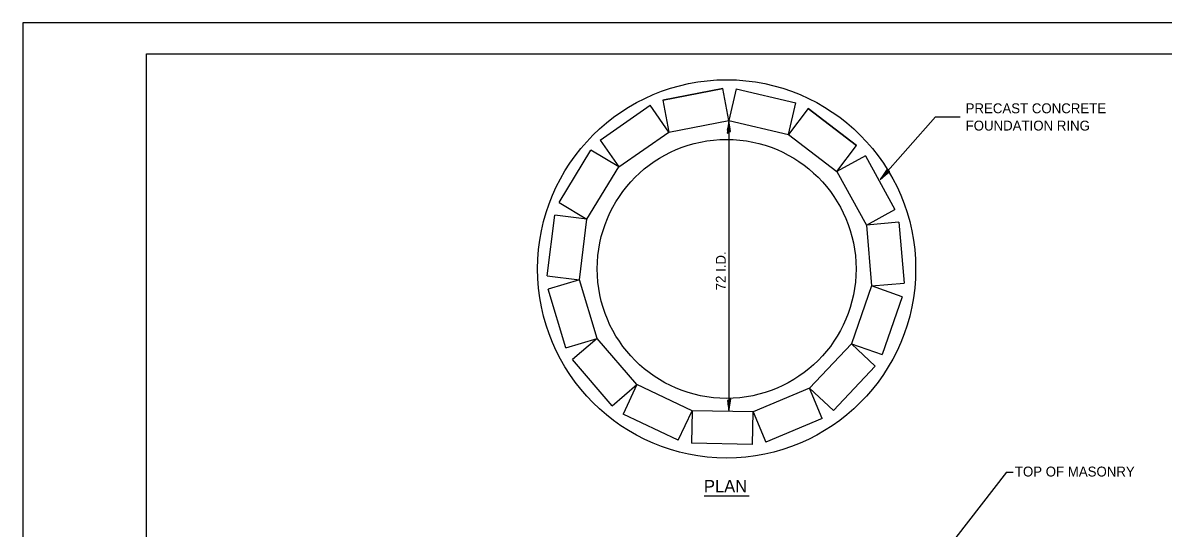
# Model space of a CAD drawing. Extents: x 0 to 2.83, y 0 to 1.83.
# Drawn here: x 0 to 1.536, y 1.153 to 1.833 of the extents above; entities that cross this region are included whole.
import ezdxf

# ---------------------------------------------------------------- set-up
doc = ezdxf.new("R2010")
doc.units = 0
for name, color, linetype in [('RD_Pr_Roadway_Notes', 7, 'Continuous'), ('SH_General_Details', 7, 'Continuous'), ('SH_Printer_Plotting_Border', 7, 'Continuous')]:
    doc.layers.add(name, color=color, linetype=linetype)

msp = doc.modelspace()

# ---------------------------------------------------------------- linework, layer by layer
at = {"layer": 'RD_Pr_Roadway_Notes'}
for p, q in [((1.2292, 1.7069), (1.155, 1.6226)), ((1.2292, 1.7069), (1.2625, 1.7069)), ((0.9511, 1.7016), (0.9511, 1.3102)), ((1.3248, 1.2284), (1.1887, 1.053)), ((1.3248, 1.2284), (1.334, 1.2284)), ((0.9176, 1.1966), (0.9783, 1.1966))]:
    msp.add_line(p, q, dxfattribs=at)
for points in [[(0.9509, 1.6863), (0.9531, 1.6869), (0.9522, 1.6933), (0.9511, 1.7016), (0.9499, 1.6928), (0.9485, 1.685), (0.9509, 1.6863), (0.9524, 1.687), (0.9511, 1.6961), (0.9493, 1.6862), (0.9513, 1.6876), (0.951, 1.6918), (0.9504, 1.6878)], [(0.9507, 1.6898), (0.9524, 1.6902), (0.9518, 1.6952), (0.9511, 1.7017), (0.95, 1.6948), (0.9488, 1.6888), (0.9507, 1.6898), (0.9518, 1.6903), (0.951, 1.6973), (0.9495, 1.6897), (0.951, 1.6908), (0.9509, 1.694), (0.9503, 1.691)], [(1.1653, 1.6339), (1.1632, 1.6351), (1.1597, 1.6296), (1.155, 1.6226), (1.1618, 1.6285), (1.1679, 1.6334), (1.1653, 1.6339), (1.1637, 1.6344), (1.1587, 1.6268), (1.1665, 1.633), (1.1641, 1.6332), (1.1616, 1.63), (1.1646, 1.6325)], [(0.9513, 1.3255), (0.949, 1.325), (0.95, 1.3185), (0.9511, 1.3102), (0.9523, 1.3191), (0.9537, 1.3269), (0.9513, 1.3255), (0.9498, 1.3248), (0.9511, 1.3158), (0.9528, 1.3257), (0.9509, 1.3242), (0.9511, 1.32), (0.9518, 1.324)], [(0.9512, 1.3204), (0.9497, 1.3201), (0.9504, 1.3158), (0.9511, 1.3102), (0.9519, 1.3161), (0.9528, 1.3214), (0.9512, 1.3204), (0.9502, 1.32), (0.9511, 1.3139), (0.9522, 1.3206), (0.9509, 1.3196), (0.9511, 1.3168), (0.9515, 1.3195)]]:
    msp.add_lwpolyline(points, dxfattribs=at)
at = {"layer": 'SH_General_Details'}
for p, q in [((0, 1.8333), (0, 0)), ((2.8333, 1.8333), (0, 1.8333)), ((0.8619, 1.7294), (0.9428, 1.7448)), ((0.9428, 1.7448), (0.8619, 1.7294)), ((0.9509, 1.7017), (0.9428, 1.7448)), ((0.961, 1.7444), (0.9509, 1.7017)), ((0.961, 1.7444), (1.0411, 1.7257)), ((0.7775, 1.6754), (0.845, 1.7223)), ((0.8701, 1.6863), (0.845, 1.7223)), ((0.8619, 1.7294), (0.8701, 1.6863)), ((1.0311, 1.6829), (1.0411, 1.7257)), ((1.0576, 1.7179), (1.0311, 1.6829)), ((1.0576, 1.7179), (1.1231, 1.6682)), ((1.1231, 1.6682), (1.0576, 1.7179)), ((0.8701, 1.6863), (0.9509, 1.7017)), ((0.9509, 1.7017), (1.0311, 1.6829)), ((0.7775, 1.6754), (0.8026, 1.6393)), ((0.8026, 1.6393), (0.8701, 1.6863)), ((1.0311, 1.6829), (1.0965, 1.6332)), ((0.7224, 1.5916), (0.765, 1.6621)), ((0.8026, 1.6393), (0.765, 1.6621)), ((1.0965, 1.6332), (1.1231, 1.6682)), ((1.135, 1.6543), (1.0965, 1.6332)), ((1.135, 1.6543), (1.1747, 1.5822)), ((0.7599, 1.5689), (0.8026, 1.6393)), ((1.0965, 1.6332), (1.1362, 1.5611)), ((0.7224, 1.5916), (0.7599, 1.5689)), ((1.1362, 1.5611), (1.1747, 1.5822)), ((0.7061, 1.4928), (0.7164, 1.5744)), ((0.7599, 1.5689), (0.7164, 1.5744)), ((0.7496, 1.4873), (0.7599, 1.5689)), ((1.1799, 1.5648), (1.1362, 1.5611)), ((1.1362, 1.5611), (1.1431, 1.4791)), ((1.1799, 1.5648), (1.1869, 1.4828)), ((0.7061, 1.4928), (0.7496, 1.4873)), ((0.7496, 1.4873), (0.7076, 1.4746)), ((0.7314, 1.3959), (0.7076, 1.4746)), ((0.7734, 1.4086), (0.7496, 1.4873)), ((1.1431, 1.4791), (1.116, 1.4013)), ((1.1431, 1.4791), (1.1869, 1.4828)), ((1.1846, 1.4646), (1.1431, 1.4791)), ((1.1846, 1.4646), (1.1575, 1.3869)), ((0.7314, 1.3959), (0.7734, 1.4086)), ((0.7734, 1.4086), (0.7402, 1.3799)), ((0.8272, 1.3463), (0.7734, 1.4086)), ((1.116, 1.4013), (1.0598, 1.3414)), ((1.148, 1.3713), (1.116, 1.4013)), ((1.116, 1.4013), (1.1575, 1.3869)), ((0.794, 1.3176), (0.7402, 1.3799)), ((1.148, 1.3713), (1.0918, 1.3114)), ((0.794, 1.3176), (0.8272, 1.3463)), ((0.8272, 1.3463), (0.8085, 1.3066)), ((0.9017, 1.3112), (0.8272, 1.3463)), ((1.0598, 1.3414), (0.9839, 1.3095)), ((1.0767, 1.3009), (1.0598, 1.3414)), ((1.0598, 1.3414), (1.0918, 1.3114)), ((0.8829, 1.2715), (0.8085, 1.3066)), ((0.8829, 1.2715), (0.9017, 1.3112)), ((0.9017, 1.3112), (0.9007, 1.2674)), ((0.9839, 1.3095), (0.9017, 1.3112)), ((0.983, 1.2656), (0.9839, 1.3095)), ((0.9839, 1.3095), (1.0009, 1.269)), ((1.0767, 1.3009), (1.0009, 1.269)), ((0.983, 1.2656), (0.9007, 1.2674))]:
    msp.add_line(p, q, dxfattribs=at)
msp.add_lwpolyline([(0.1667, 1.7917), (2.7917, 1.7917), (2.7917, 0.0417), (0.1667, 0.0417)], close=True, dxfattribs=at)
for radius in [0.2546, 0.1743]:
    msp.add_circle((0.948, 1.5021), radius, dxfattribs=at)
at = {"layer": 'SH_Printer_Plotting_Border'}
msp.add_lwpolyline([(0, 0), (2.8333, 0), (2.8333, 1.8333), (0, 1.8333)], close=True, dxfattribs=at)

# ---------------------------------------------------------------- texts
at = {"layer": 'RD_Pr_Roadway_Notes'}
for s, height, p in [('PRECAST CONCRETE', 0.013333, (1.2699, 1.7116)), ('FOUNDATION RING', 0.013333, (1.2699, 1.6883)), ('TOP OF MASONRY', 0.013332, (1.3362, 1.2226)), ('PLAN', 0.01667, (0.9174, 1.2013))]:
    msp.add_text(s, height=height, dxfattribs=at).set_placement(p)
msp.add_text('72 I.D.', height=0.01333, rotation=90, dxfattribs=at).set_placement((0.9468, 1.4732))

doc.saveas('drawing.dxf')
